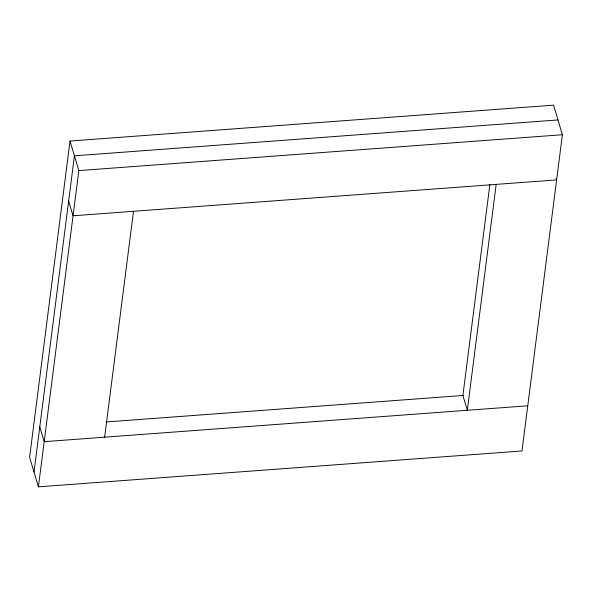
<?xml version="1.0" encoding="UTF-8"?>
<svg xmlns="http://www.w3.org/2000/svg" width="592" height="592" viewBox="0 0 592 592"><rect width="100%" height="100%" fill="white"/><g stroke="black" fill="none" stroke-linecap="round" stroke-linejoin="round"><path stroke-width="0.89" d="M70.019 141.029L29.6 457.276L38.413 486.846L521.981 450.971L562.4 134.724L553.587 105.154L70.019 141.029L78.84 170.592L38.413 486.846M34.01 472.061L74.429 155.814L557.99 119.939M104.636 437.185L133.511 211.292M489.902 184.23L462.9 395.493L467.31 410.278L496.177 184.386M78.84 170.592L562.4 134.724M106.101 421.963L463.477 395.449M527.753 405.794L44.193 441.669L39.782 426.884M556.11 178.162L556.628 179.901L73.06 215.777L68.657 200.991"/></g></svg>
